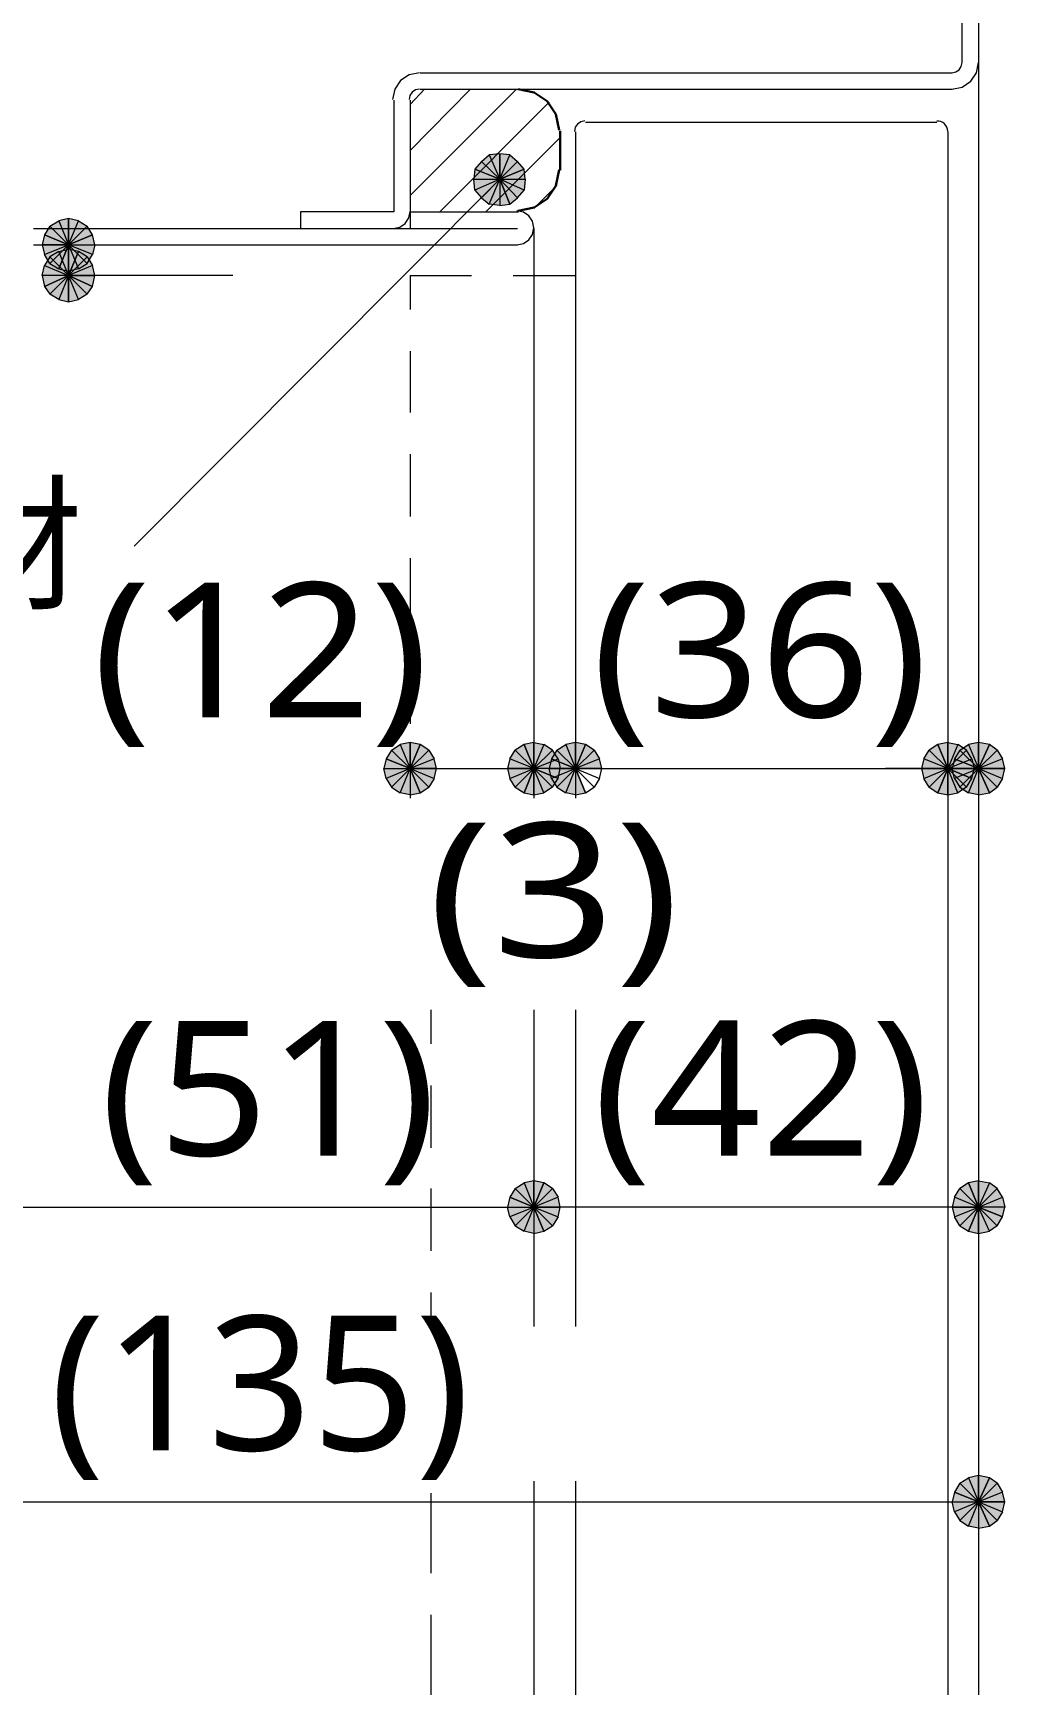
# Model space of a CAD drawing. Header units: millimetres. Extents: x 0 to 420, y 0 to 297.
# Drawn here: x 142.19 to 160.97, y 99.27 to 131.36 of the extents above; entities that cross this region are included whole.
import ezdxf
from ezdxf.enums import TextEntityAlignment as Align

# ---------------------------------------------------------------- set-up
doc = ezdxf.new("R2010")
doc.units = ezdxf.units.MM
doc.styles.add('kst32b', font='NotoSansJP-Variable.ttf')

msp = doc.modelspace()

# ---------------------------------------------------------------- hatches: boundary and pattern name
h = msp.add_hatch(color=7)
h.paths.add_polyline_path([(151.215, 129.032), (151.003, 129.011), (151.215, 128.545), (151.215, 129.032)])
h.paths.add_polyline_path([(151.003, 129.011), (151.215, 128.545), (150.855, 128.884), (151.003, 129.011)])
h.paths.add_polyline_path([(151.215, 128.545), (150.855, 128.884), (150.728, 128.736), (151.215, 128.545)])
h = msp.add_hatch(color=7)
h.paths.add_polyline_path([(151.68, 128.736), (151.553, 128.884), (151.215, 128.545), (151.68, 128.736)])
h.paths.add_polyline_path([(151.553, 128.884), (151.215, 128.545), (151.405, 129.011), (151.553, 128.884)])
h.paths.add_polyline_path([(151.215, 128.545), (151.405, 129.011), (151.215, 129.032), (151.215, 128.545)])
h = msp.add_hatch(color=7)
h.paths.add_polyline_path([(150.728, 128.736), (150.707, 128.545), (151.215, 128.545), (150.728, 128.736)])
h.paths.add_polyline_path([(150.707, 128.545), (151.215, 128.545), (150.728, 128.333), (150.707, 128.545)])
h.paths.add_polyline_path([(151.215, 128.545), (150.728, 128.333), (150.855, 128.185), (151.215, 128.545)])
h = msp.add_hatch(color=7)
h.paths.add_polyline_path([(151.553, 128.185), (151.68, 128.333), (151.215, 128.545), (151.553, 128.185)])
h.paths.add_polyline_path([(151.68, 128.333), (151.215, 128.545), (151.702, 128.545), (151.68, 128.333)])
h.paths.add_polyline_path([(151.215, 128.545), (151.702, 128.545), (151.68, 128.736), (151.215, 128.545)])
h = msp.add_hatch(color=7)
h.paths.add_polyline_path([(150.855, 128.185), (151.003, 128.058), (151.215, 128.545), (150.855, 128.185)])
h.paths.add_polyline_path([(151.003, 128.058), (151.215, 128.545), (151.215, 128.037), (151.003, 128.058)])
h.paths.add_polyline_path([(151.215, 128.545), (151.215, 128.037), (151.405, 128.058), (151.215, 128.545)])
for points in [[(151.405, 128.058), (151.553, 128.185), (151.215, 128.545), (151.405, 128.058)], [(142.409, 127.466), (142.367, 127.275), (142.875, 127.275), (142.409, 127.466)], [(143.341, 126.471), (143.383, 126.683), (142.875, 126.683), (143.341, 126.471)], [(149.67, 117.623), (149.479, 117.665), (149.479, 117.158), (149.67, 117.623)], [(152.866, 117.623), (152.675, 117.665), (152.675, 117.158), (152.866, 117.623)], [(152.866, 117.623), (152.675, 117.665), (152.675, 117.158), (152.866, 117.623)], [(160.676, 117.623), (160.465, 117.665), (160.465, 117.158), (160.676, 117.623)], [(151.68, 116.692), (151.871, 116.65), (151.871, 117.158), (151.68, 116.692)], [(151.68, 116.692), (151.871, 116.65), (151.871, 117.158), (151.68, 116.692)], [(159.681, 116.692), (159.872, 116.65), (159.872, 117.158), (159.681, 116.692)], [(159.681, 116.692), (159.872, 116.65), (159.872, 117.158), (159.681, 116.692)], [(152.061, 109.156), (151.871, 109.199), (151.871, 108.691), (152.061, 109.156)], [(160.274, 108.225), (160.465, 108.183), (160.465, 108.691), (160.274, 108.225)], [(160.676, 103.463), (160.465, 103.505), (160.465, 102.997), (160.676, 103.463)]]:
    msp.add_hatch(color=7).paths.add_polyline_path(points)
h = msp.add_hatch(color=7)
h.paths.add_polyline_path([(142.875, 127.783), (142.685, 127.741), (142.875, 127.275), (142.875, 127.783)])
h.paths.add_polyline_path([(142.685, 127.741), (142.875, 127.275), (142.515, 127.635), (142.685, 127.741)])
h.paths.add_polyline_path([(142.875, 127.275), (142.515, 127.635), (142.409, 127.466), (142.875, 127.275)])
h = msp.add_hatch(color=7)
h.paths.add_polyline_path([(143.341, 127.466), (143.235, 127.635), (142.875, 127.275), (143.341, 127.466)])
h.paths.add_polyline_path([(143.235, 127.635), (142.875, 127.275), (143.066, 127.741), (143.235, 127.635)])
h.paths.add_polyline_path([(142.875, 127.275), (143.066, 127.741), (142.875, 127.783), (142.875, 127.275)])
h = msp.add_hatch(color=7)
h.paths.add_polyline_path([(143.235, 126.915), (143.341, 127.085), (142.875, 127.275), (143.235, 126.915)])
h.paths.add_polyline_path([(143.341, 127.085), (142.875, 127.275), (143.383, 127.275), (143.341, 127.085)])
h.paths.add_polyline_path([(142.875, 127.275), (143.383, 127.275), (143.341, 127.466), (142.875, 127.275)])
h = msp.add_hatch(color=7)
h.paths.add_polyline_path([(142.367, 127.275), (142.409, 127.085), (142.875, 127.275), (142.367, 127.275)])
h.paths.add_polyline_path([(142.409, 127.085), (142.875, 127.275), (142.515, 126.915), (142.409, 127.085)])
h.paths.add_polyline_path([(142.875, 127.275), (142.515, 126.915), (142.685, 126.809), (142.875, 127.275)])
h = msp.add_hatch(color=7)
h.paths.add_polyline_path([(143.066, 127.148), (142.875, 127.19), (142.875, 126.683), (143.066, 127.148)])
h.paths.add_polyline_path([(142.875, 127.19), (142.875, 126.683), (142.685, 127.148), (142.875, 127.19)])
h.paths.add_polyline_path([(142.875, 126.683), (142.685, 127.148), (142.515, 127.042), (142.875, 126.683)])
h = msp.add_hatch(color=7)
h.paths.add_polyline_path([(142.685, 126.809), (142.875, 126.767), (142.875, 127.275), (142.685, 126.809)])
h.paths.add_polyline_path([(142.875, 126.767), (142.875, 127.275), (143.066, 126.809), (142.875, 126.767)])
h.paths.add_polyline_path([(142.875, 127.275), (143.066, 126.809), (143.235, 126.915), (142.875, 127.275)])
h = msp.add_hatch(color=7)
h.paths.add_polyline_path([(143.383, 126.683), (143.341, 126.873), (142.875, 126.683), (143.383, 126.683)])
h.paths.add_polyline_path([(143.341, 126.873), (142.875, 126.683), (143.235, 127.042), (143.341, 126.873)])
h.paths.add_polyline_path([(142.875, 126.683), (143.235, 127.042), (143.066, 127.148), (142.875, 126.683)])
h = msp.add_hatch(color=7)
h.paths.add_polyline_path([(142.515, 127.042), (142.409, 126.873), (142.875, 126.683), (142.515, 127.042)])
h.paths.add_polyline_path([(142.409, 126.873), (142.875, 126.683), (142.367, 126.683), (142.409, 126.873)])
h.paths.add_polyline_path([(142.875, 126.683), (142.367, 126.683), (142.409, 126.471), (142.875, 126.683)])
h = msp.add_hatch(color=7)
h.paths.add_polyline_path([(142.409, 126.471), (142.515, 126.323), (142.875, 126.683), (142.409, 126.471)])
h.paths.add_polyline_path([(142.515, 126.323), (142.875, 126.683), (142.685, 126.217), (142.515, 126.323)])
h.paths.add_polyline_path([(142.875, 126.683), (142.685, 126.217), (142.875, 126.175), (142.875, 126.683)])
h = msp.add_hatch(color=7)
h.paths.add_polyline_path([(142.875, 126.175), (143.066, 126.217), (142.875, 126.683), (142.875, 126.175)])
h.paths.add_polyline_path([(143.066, 126.217), (142.875, 126.683), (143.235, 126.323), (143.066, 126.217)])
h.paths.add_polyline_path([(142.875, 126.683), (143.235, 126.323), (143.341, 126.471), (142.875, 126.683)])
h = msp.add_hatch(color=7)
h.paths.add_polyline_path([(149.479, 117.665), (149.288, 117.623), (149.479, 117.158), (149.479, 117.665)])
h.paths.add_polyline_path([(149.288, 117.623), (149.479, 117.158), (149.119, 117.517), (149.288, 117.623)])
h.paths.add_polyline_path([(149.479, 117.158), (149.119, 117.517), (149.013, 117.348), (149.479, 117.158)])
h = msp.add_hatch(color=7)
h.paths.add_polyline_path([(149.987, 117.158), (149.945, 117.348), (149.479, 117.158), (149.987, 117.158)])
h.paths.add_polyline_path([(149.945, 117.348), (149.479, 117.158), (149.839, 117.517), (149.945, 117.348)])
h.paths.add_polyline_path([(149.479, 117.158), (149.839, 117.517), (149.67, 117.623), (149.479, 117.158)])
h = msp.add_hatch(color=7)
h.paths.add_polyline_path([(151.68, 117.623), (151.511, 117.517), (151.871, 117.158), (151.68, 117.623)])
h.paths.add_polyline_path([(151.511, 117.517), (151.871, 117.158), (151.405, 117.348), (151.511, 117.517)])
h.paths.add_polyline_path([(151.871, 117.158), (151.405, 117.348), (151.363, 117.158), (151.871, 117.158)])
h = msp.add_hatch(color=7)
h.paths.add_polyline_path([(151.68, 117.623), (151.511, 117.517), (151.871, 117.158), (151.68, 117.623)])
h.paths.add_polyline_path([(151.511, 117.517), (151.871, 117.158), (151.405, 117.348), (151.511, 117.517)])
h.paths.add_polyline_path([(151.871, 117.158), (151.405, 117.348), (151.363, 117.158), (151.871, 117.158)])
h = msp.add_hatch(color=7)
h.paths.add_polyline_path([(152.231, 117.517), (152.061, 117.623), (151.871, 117.158), (152.231, 117.517)])
h.paths.add_polyline_path([(152.061, 117.623), (151.871, 117.158), (151.871, 117.665), (152.061, 117.623)])
h.paths.add_polyline_path([(151.871, 117.158), (151.871, 117.665), (151.68, 117.623), (151.871, 117.158)])
h = msp.add_hatch(color=7)
h.paths.add_polyline_path([(152.231, 117.517), (152.061, 117.623), (151.871, 117.158), (152.231, 117.517)])
h.paths.add_polyline_path([(152.061, 117.623), (151.871, 117.158), (151.871, 117.665), (152.061, 117.623)])
h.paths.add_polyline_path([(151.871, 117.158), (151.871, 117.665), (151.68, 117.623), (151.871, 117.158)])
h = msp.add_hatch(color=7)
h.paths.add_polyline_path([(152.337, 116.967), (152.379, 117.158), (151.871, 117.158), (152.337, 116.967)])
h.paths.add_polyline_path([(152.379, 117.158), (151.871, 117.158), (152.337, 117.348), (152.379, 117.158)])
h.paths.add_polyline_path([(151.871, 117.158), (152.337, 117.348), (152.231, 117.517), (151.871, 117.158)])
h = msp.add_hatch(color=7)
h.paths.add_polyline_path([(152.337, 116.967), (152.379, 117.158), (151.871, 117.158), (152.337, 116.967)])
h.paths.add_polyline_path([(152.379, 117.158), (151.871, 117.158), (152.337, 117.348), (152.379, 117.158)])
h.paths.add_polyline_path([(151.871, 117.158), (152.337, 117.348), (152.231, 117.517), (151.871, 117.158)])
h = msp.add_hatch(color=7)
h.paths.add_polyline_path([(152.675, 117.665), (152.485, 117.623), (152.675, 117.158), (152.675, 117.665)])
h.paths.add_polyline_path([(152.485, 117.623), (152.675, 117.158), (152.315, 117.517), (152.485, 117.623)])
h.paths.add_polyline_path([(152.675, 117.158), (152.315, 117.517), (152.21, 117.348), (152.675, 117.158)])
h = msp.add_hatch(color=7)
h.paths.add_polyline_path([(152.675, 117.665), (152.485, 117.623), (152.675, 117.158), (152.675, 117.665)])
h.paths.add_polyline_path([(152.485, 117.623), (152.675, 117.158), (152.315, 117.517), (152.485, 117.623)])
h.paths.add_polyline_path([(152.675, 117.158), (152.315, 117.517), (152.21, 117.348), (152.675, 117.158)])
h = msp.add_hatch(color=7)
h.paths.add_polyline_path([(153.183, 117.158), (153.141, 117.348), (152.675, 117.158), (153.183, 117.158)])
h.paths.add_polyline_path([(153.141, 117.348), (152.675, 117.158), (153.035, 117.517), (153.141, 117.348)])
h.paths.add_polyline_path([(152.675, 117.158), (153.035, 117.517), (152.866, 117.623), (152.675, 117.158)])
h = msp.add_hatch(color=7)
h.paths.add_polyline_path([(153.183, 117.158), (153.141, 117.348), (152.675, 117.158), (153.183, 117.158)])
h.paths.add_polyline_path([(153.141, 117.348), (152.675, 117.158), (153.035, 117.517), (153.141, 117.348)])
h.paths.add_polyline_path([(152.675, 117.158), (153.035, 117.517), (152.866, 117.623), (152.675, 117.158)])
h = msp.add_hatch(color=7)
h.paths.add_polyline_path([(159.681, 117.623), (159.512, 117.517), (159.872, 117.158), (159.681, 117.623)])
h.paths.add_polyline_path([(159.512, 117.517), (159.872, 117.158), (159.406, 117.348), (159.512, 117.517)])
h.paths.add_polyline_path([(159.872, 117.158), (159.406, 117.348), (159.364, 117.158), (159.872, 117.158)])
h = msp.add_hatch(color=7)
h.paths.add_polyline_path([(159.681, 117.623), (159.512, 117.517), (159.872, 117.158), (159.681, 117.623)])
h.paths.add_polyline_path([(159.512, 117.517), (159.872, 117.158), (159.406, 117.348), (159.512, 117.517)])
h.paths.add_polyline_path([(159.872, 117.158), (159.406, 117.348), (159.364, 117.158), (159.872, 117.158)])
h = msp.add_hatch(color=7)
h.paths.add_polyline_path([(160.232, 117.517), (160.062, 117.623), (159.872, 117.158), (160.232, 117.517)])
h.paths.add_polyline_path([(160.062, 117.623), (159.872, 117.158), (159.872, 117.665), (160.062, 117.623)])
h.paths.add_polyline_path([(159.872, 117.158), (159.872, 117.665), (159.681, 117.623), (159.872, 117.158)])
h = msp.add_hatch(color=7)
h.paths.add_polyline_path([(160.232, 117.517), (160.062, 117.623), (159.872, 117.158), (160.232, 117.517)])
h.paths.add_polyline_path([(160.062, 117.623), (159.872, 117.158), (159.872, 117.665), (160.062, 117.623)])
h.paths.add_polyline_path([(159.872, 117.158), (159.872, 117.665), (159.681, 117.623), (159.872, 117.158)])
h = msp.add_hatch(color=7)
h.paths.add_polyline_path([(160.337, 116.967), (160.38, 117.158), (159.872, 117.158), (160.337, 116.967)])
h.paths.add_polyline_path([(160.38, 117.158), (159.872, 117.158), (160.337, 117.348), (160.38, 117.158)])
h.paths.add_polyline_path([(159.872, 117.158), (160.337, 117.348), (160.232, 117.517), (159.872, 117.158)])
h = msp.add_hatch(color=7)
h.paths.add_polyline_path([(160.337, 116.967), (160.38, 117.158), (159.872, 117.158), (160.337, 116.967)])
h.paths.add_polyline_path([(160.38, 117.158), (159.872, 117.158), (160.337, 117.348), (160.38, 117.158)])
h.paths.add_polyline_path([(159.872, 117.158), (160.337, 117.348), (160.232, 117.517), (159.872, 117.158)])
h = msp.add_hatch(color=7)
h.paths.add_polyline_path([(160.465, 117.665), (160.274, 117.623), (160.465, 117.158), (160.465, 117.665)])
h.paths.add_polyline_path([(160.274, 117.623), (160.465, 117.158), (160.105, 117.517), (160.274, 117.623)])
h.paths.add_polyline_path([(160.465, 117.158), (160.105, 117.517), (159.999, 117.348), (160.465, 117.158)])
h = msp.add_hatch(color=7)
h.paths.add_polyline_path([(160.972, 117.158), (160.93, 117.348), (160.465, 117.158), (160.972, 117.158)])
h.paths.add_polyline_path([(160.93, 117.348), (160.465, 117.158), (160.824, 117.517), (160.93, 117.348)])
h.paths.add_polyline_path([(160.465, 117.158), (160.824, 117.517), (160.676, 117.623), (160.465, 117.158)])
h = msp.add_hatch(color=7)
h.paths.add_polyline_path([(149.013, 117.348), (148.971, 117.158), (149.479, 117.158), (149.013, 117.348)])
h.paths.add_polyline_path([(148.971, 117.158), (149.479, 117.158), (149.013, 116.967), (148.971, 117.158)])
h.paths.add_polyline_path([(149.479, 117.158), (149.013, 116.967), (149.119, 116.798), (149.479, 117.158)])
h = msp.add_hatch(color=7)
h.paths.add_polyline_path([(149.119, 116.798), (149.288, 116.692), (149.479, 117.158), (149.119, 116.798)])
h.paths.add_polyline_path([(149.288, 116.692), (149.479, 117.158), (149.479, 116.65), (149.288, 116.692)])
h.paths.add_polyline_path([(149.479, 117.158), (149.479, 116.65), (149.67, 116.692), (149.479, 117.158)])
h = msp.add_hatch(color=7)
h.paths.add_polyline_path([(149.67, 116.692), (149.839, 116.798), (149.479, 117.158), (149.67, 116.692)])
h.paths.add_polyline_path([(149.839, 116.798), (149.479, 117.158), (149.945, 116.967), (149.839, 116.798)])
h.paths.add_polyline_path([(149.479, 117.158), (149.945, 116.967), (149.987, 117.158), (149.479, 117.158)])
h = msp.add_hatch(color=7)
h.paths.add_polyline_path([(151.363, 117.158), (151.405, 116.967), (151.871, 117.158), (151.363, 117.158)])
h.paths.add_polyline_path([(151.405, 116.967), (151.871, 117.158), (151.511, 116.798), (151.405, 116.967)])
h.paths.add_polyline_path([(151.871, 117.158), (151.511, 116.798), (151.68, 116.692), (151.871, 117.158)])
h = msp.add_hatch(color=7)
h.paths.add_polyline_path([(151.363, 117.158), (151.405, 116.967), (151.871, 117.158), (151.363, 117.158)])
h.paths.add_polyline_path([(151.405, 116.967), (151.871, 117.158), (151.511, 116.798), (151.405, 116.967)])
h.paths.add_polyline_path([(151.871, 117.158), (151.511, 116.798), (151.68, 116.692), (151.871, 117.158)])
h = msp.add_hatch(color=7)
h.paths.add_polyline_path([(151.871, 116.65), (152.061, 116.692), (151.871, 117.158), (151.871, 116.65)])
h.paths.add_polyline_path([(152.061, 116.692), (151.871, 117.158), (152.231, 116.798), (152.061, 116.692)])
h.paths.add_polyline_path([(151.871, 117.158), (152.231, 116.798), (152.337, 116.967), (151.871, 117.158)])
h = msp.add_hatch(color=7)
h.paths.add_polyline_path([(151.871, 116.65), (152.061, 116.692), (151.871, 117.158), (151.871, 116.65)])
h.paths.add_polyline_path([(152.061, 116.692), (151.871, 117.158), (152.231, 116.798), (152.061, 116.692)])
h.paths.add_polyline_path([(151.871, 117.158), (152.231, 116.798), (152.337, 116.967), (151.871, 117.158)])
h = msp.add_hatch(color=7)
h.paths.add_polyline_path([(152.21, 117.348), (152.167, 117.158), (152.675, 117.158), (152.21, 117.348)])
h.paths.add_polyline_path([(152.167, 117.158), (152.675, 117.158), (152.21, 116.967), (152.167, 117.158)])
h.paths.add_polyline_path([(152.675, 117.158), (152.21, 116.967), (152.315, 116.798), (152.675, 117.158)])
h = msp.add_hatch(color=7)
h.paths.add_polyline_path([(152.21, 117.348), (152.167, 117.158), (152.675, 117.158), (152.21, 117.348)])
h.paths.add_polyline_path([(152.167, 117.158), (152.675, 117.158), (152.21, 116.967), (152.167, 117.158)])
h.paths.add_polyline_path([(152.675, 117.158), (152.21, 116.967), (152.315, 116.798), (152.675, 117.158)])
h = msp.add_hatch(color=7)
h.paths.add_polyline_path([(152.315, 116.798), (152.485, 116.692), (152.675, 117.158), (152.315, 116.798)])
h.paths.add_polyline_path([(152.485, 116.692), (152.675, 117.158), (152.675, 116.65), (152.485, 116.692)])
h.paths.add_polyline_path([(152.675, 117.158), (152.675, 116.65), (152.866, 116.692), (152.675, 117.158)])
h = msp.add_hatch(color=7)
h.paths.add_polyline_path([(152.315, 116.798), (152.485, 116.692), (152.675, 117.158), (152.315, 116.798)])
h.paths.add_polyline_path([(152.485, 116.692), (152.675, 117.158), (152.675, 116.65), (152.485, 116.692)])
h.paths.add_polyline_path([(152.675, 117.158), (152.675, 116.65), (152.866, 116.692), (152.675, 117.158)])
h = msp.add_hatch(color=7)
h.paths.add_polyline_path([(152.866, 116.692), (153.035, 116.798), (152.675, 117.158), (152.866, 116.692)])
h.paths.add_polyline_path([(153.035, 116.798), (152.675, 117.158), (153.141, 116.967), (153.035, 116.798)])
h.paths.add_polyline_path([(152.675, 117.158), (153.141, 116.967), (153.183, 117.158), (152.675, 117.158)])
h = msp.add_hatch(color=7)
h.paths.add_polyline_path([(152.866, 116.692), (153.035, 116.798), (152.675, 117.158), (152.866, 116.692)])
h.paths.add_polyline_path([(153.035, 116.798), (152.675, 117.158), (153.141, 116.967), (153.035, 116.798)])
h.paths.add_polyline_path([(152.675, 117.158), (153.141, 116.967), (153.183, 117.158), (152.675, 117.158)])
h = msp.add_hatch(color=7)
h.paths.add_polyline_path([(159.364, 117.158), (159.406, 116.967), (159.872, 117.158), (159.364, 117.158)])
h.paths.add_polyline_path([(159.406, 116.967), (159.872, 117.158), (159.512, 116.798), (159.406, 116.967)])
h.paths.add_polyline_path([(159.872, 117.158), (159.512, 116.798), (159.681, 116.692), (159.872, 117.158)])
h = msp.add_hatch(color=7)
h.paths.add_polyline_path([(159.364, 117.158), (159.406, 116.967), (159.872, 117.158), (159.364, 117.158)])
h.paths.add_polyline_path([(159.406, 116.967), (159.872, 117.158), (159.512, 116.798), (159.406, 116.967)])
h.paths.add_polyline_path([(159.872, 117.158), (159.512, 116.798), (159.681, 116.692), (159.872, 117.158)])
h = msp.add_hatch(color=7)
h.paths.add_polyline_path([(159.872, 116.65), (160.062, 116.692), (159.872, 117.158), (159.872, 116.65)])
h.paths.add_polyline_path([(160.062, 116.692), (159.872, 117.158), (160.232, 116.798), (160.062, 116.692)])
h.paths.add_polyline_path([(159.872, 117.158), (160.232, 116.798), (160.337, 116.967), (159.872, 117.158)])
h = msp.add_hatch(color=7)
h.paths.add_polyline_path([(159.872, 116.65), (160.062, 116.692), (159.872, 117.158), (159.872, 116.65)])
h.paths.add_polyline_path([(160.062, 116.692), (159.872, 117.158), (160.232, 116.798), (160.062, 116.692)])
h.paths.add_polyline_path([(159.872, 117.158), (160.232, 116.798), (160.337, 116.967), (159.872, 117.158)])
h = msp.add_hatch(color=7)
h.paths.add_polyline_path([(159.999, 117.348), (159.957, 117.158), (160.465, 117.158), (159.999, 117.348)])
h.paths.add_polyline_path([(159.957, 117.158), (160.465, 117.158), (159.999, 116.967), (159.957, 117.158)])
h.paths.add_polyline_path([(160.465, 117.158), (159.999, 116.967), (160.105, 116.798), (160.465, 117.158)])
h = msp.add_hatch(color=7)
h.paths.add_polyline_path([(160.105, 116.798), (160.274, 116.692), (160.465, 117.158), (160.105, 116.798)])
h.paths.add_polyline_path([(160.274, 116.692), (160.465, 117.158), (160.465, 116.65), (160.274, 116.692)])
h.paths.add_polyline_path([(160.465, 117.158), (160.465, 116.65), (160.676, 116.692), (160.465, 117.158)])
h = msp.add_hatch(color=7)
h.paths.add_polyline_path([(160.676, 116.692), (160.824, 116.798), (160.465, 117.158), (160.676, 116.692)])
h.paths.add_polyline_path([(160.824, 116.798), (160.465, 117.158), (160.93, 116.967), (160.824, 116.798)])
h.paths.add_polyline_path([(160.465, 117.158), (160.93, 116.967), (160.972, 117.158), (160.465, 117.158)])
h = msp.add_hatch(color=7)
h.paths.add_polyline_path([(151.871, 109.199), (151.68, 109.156), (151.871, 108.691), (151.871, 109.199)])
h.paths.add_polyline_path([(151.68, 109.156), (151.871, 108.691), (151.511, 109.051), (151.68, 109.156)])
h.paths.add_polyline_path([(151.871, 108.691), (151.511, 109.051), (151.405, 108.881), (151.871, 108.691)])
h = msp.add_hatch(color=7)
h.paths.add_polyline_path([(152.379, 108.691), (152.337, 108.881), (151.871, 108.691), (152.379, 108.691)])
h.paths.add_polyline_path([(152.337, 108.881), (151.871, 108.691), (152.231, 109.051), (152.337, 108.881)])
h.paths.add_polyline_path([(151.871, 108.691), (152.231, 109.051), (152.061, 109.156), (151.871, 108.691)])
h = msp.add_hatch(color=7)
h.paths.add_polyline_path([(160.274, 109.156), (160.105, 109.051), (160.465, 108.691), (160.274, 109.156)])
h.paths.add_polyline_path([(160.105, 109.051), (160.465, 108.691), (159.999, 108.881), (160.105, 109.051)])
h.paths.add_polyline_path([(160.465, 108.691), (159.999, 108.881), (159.957, 108.691), (160.465, 108.691)])
h = msp.add_hatch(color=7)
h.paths.add_polyline_path([(160.824, 109.051), (160.676, 109.156), (160.465, 108.691), (160.824, 109.051)])
h.paths.add_polyline_path([(160.676, 109.156), (160.465, 108.691), (160.465, 109.199), (160.676, 109.156)])
h.paths.add_polyline_path([(160.465, 108.691), (160.465, 109.199), (160.274, 109.156), (160.465, 108.691)])
h = msp.add_hatch(color=7)
h.paths.add_polyline_path([(151.405, 108.881), (151.363, 108.691), (151.871, 108.691), (151.405, 108.881)])
h.paths.add_polyline_path([(151.363, 108.691), (151.871, 108.691), (151.405, 108.5), (151.363, 108.691)])
h.paths.add_polyline_path([(151.871, 108.691), (151.405, 108.5), (151.511, 108.331), (151.871, 108.691)])
h = msp.add_hatch(color=7)
h.paths.add_polyline_path([(160.93, 108.5), (160.972, 108.691), (160.465, 108.691), (160.93, 108.5)])
h.paths.add_polyline_path([(160.972, 108.691), (160.465, 108.691), (160.93, 108.881), (160.972, 108.691)])
h.paths.add_polyline_path([(160.465, 108.691), (160.93, 108.881), (160.824, 109.051), (160.465, 108.691)])
h = msp.add_hatch(color=7)
h.paths.add_polyline_path([(151.511, 108.331), (151.68, 108.225), (151.871, 108.691), (151.511, 108.331)])
h.paths.add_polyline_path([(151.68, 108.225), (151.871, 108.691), (151.871, 108.183), (151.68, 108.225)])
h.paths.add_polyline_path([(151.871, 108.691), (151.871, 108.183), (152.061, 108.225), (151.871, 108.691)])
h = msp.add_hatch(color=7)
h.paths.add_polyline_path([(152.061, 108.225), (152.231, 108.331), (151.871, 108.691), (152.061, 108.225)])
h.paths.add_polyline_path([(152.231, 108.331), (151.871, 108.691), (152.337, 108.5), (152.231, 108.331)])
h.paths.add_polyline_path([(151.871, 108.691), (152.337, 108.5), (152.379, 108.691), (151.871, 108.691)])
h = msp.add_hatch(color=7)
h.paths.add_polyline_path([(159.957, 108.691), (159.999, 108.5), (160.465, 108.691), (159.957, 108.691)])
h.paths.add_polyline_path([(159.999, 108.5), (160.465, 108.691), (160.105, 108.331), (159.999, 108.5)])
h.paths.add_polyline_path([(160.465, 108.691), (160.105, 108.331), (160.274, 108.225), (160.465, 108.691)])
h = msp.add_hatch(color=7)
h.paths.add_polyline_path([(160.465, 108.183), (160.676, 108.225), (160.465, 108.691), (160.465, 108.183)])
h.paths.add_polyline_path([(160.676, 108.225), (160.465, 108.691), (160.824, 108.331), (160.676, 108.225)])
h.paths.add_polyline_path([(160.465, 108.691), (160.824, 108.331), (160.93, 108.5), (160.465, 108.691)])
h = msp.add_hatch(color=7)
h.paths.add_polyline_path([(160.465, 103.505), (160.274, 103.463), (160.465, 102.997), (160.465, 103.505)])
h.paths.add_polyline_path([(160.274, 103.463), (160.465, 102.997), (160.105, 103.357), (160.274, 103.463)])
h.paths.add_polyline_path([(160.465, 102.997), (160.105, 103.357), (159.999, 103.187), (160.465, 102.997)])
h = msp.add_hatch(color=7)
h.paths.add_polyline_path([(160.972, 102.997), (160.93, 103.187), (160.465, 102.997), (160.972, 102.997)])
h.paths.add_polyline_path([(160.93, 103.187), (160.465, 102.997), (160.824, 103.357), (160.93, 103.187)])
h.paths.add_polyline_path([(160.465, 102.997), (160.824, 103.357), (160.676, 103.463), (160.465, 102.997)])
h = msp.add_hatch(color=7)
h.paths.add_polyline_path([(159.999, 103.187), (159.957, 102.997), (160.465, 102.997), (159.999, 103.187)])
h.paths.add_polyline_path([(159.957, 102.997), (160.465, 102.997), (159.999, 102.806), (159.957, 102.997)])
h.paths.add_polyline_path([(160.465, 102.997), (159.999, 102.806), (160.105, 102.637), (160.465, 102.997)])
h = msp.add_hatch(color=7)
h.paths.add_polyline_path([(160.105, 102.637), (160.274, 102.531), (160.465, 102.997), (160.105, 102.637)])
h.paths.add_polyline_path([(160.274, 102.531), (160.465, 102.997), (160.465, 102.489), (160.274, 102.531)])
h.paths.add_polyline_path([(160.465, 102.997), (160.465, 102.489), (160.676, 102.531), (160.465, 102.997)])
h = msp.add_hatch(color=7)
h.paths.add_polyline_path([(160.676, 102.531), (160.824, 102.637), (160.465, 102.997), (160.676, 102.531)])
h.paths.add_polyline_path([(160.824, 102.637), (160.465, 102.997), (160.93, 102.806), (160.824, 102.637)])
h.paths.add_polyline_path([(160.465, 102.997), (160.93, 102.806), (160.972, 102.997), (160.465, 102.997)])

# ---------------------------------------------------------------- linework, layer by layer
at = {"lineweight": 13}
for points in [[(160.147, 130.789), (160.147, 134.747)], [(160.465, 134.747), (160.465, 130.789)], [(159.946, 130.598), (160.024, 130.614), (160.088, 130.657), (160.131, 130.721), (160.147, 130.799)], [(159.946, 130.281), (160.148, 130.322), (160.313, 130.433), (160.424, 130.598), (160.465, 130.799)], [(160.465, 130.789), (160.465, 99.272)], [(149.659, 130.598), (149.457, 130.558), (149.292, 130.446), (149.181, 130.282), (149.14, 130.08)], [(149.67, 130.598), (159.957, 130.598)], [(149.162, 130.069), (149.162, 127.91)], [(149.659, 130.281), (149.581, 130.265), (149.517, 130.222), (149.474, 130.158), (149.458, 130.08)], [(149.479, 129.984), (149.754, 130.281)], [(149.479, 129.096), (150.643, 130.281)], [(149.479, 128.228), (151.532, 130.281)], [(149.479, 130.069), (149.479, 127.593)], [(149.67, 130.281), (159.957, 130.281)], [(150.051, 127.91), (152.167, 130.027)], [(152.855, 129.667), (152.777, 129.651), (152.713, 129.608), (152.67, 129.544), (152.654, 129.466)], [(152.866, 129.646), (159.66, 129.646)], [(159.872, 129.466), (159.868, 129.507), (159.855, 129.546), (159.835, 129.582), (159.808, 129.613), (159.775, 129.638), (159.738, 129.656), (159.698, 129.665), (159.656, 129.666)], [(150.94, 127.91), (152.379, 129.35)], [(152.675, 129.455), (152.675, 116.586)], [(159.872, 129.455), (159.872, 99.272)], [(151.215, 128.545), (144.145, 121.454)], [(151.871, 127.974), (152.315, 128.418)], [(149.162, 127.91), (147.362, 127.91), (147.362, 127.593)], [(149.151, 127.593), (149.279, 127.618), (149.383, 127.689), (149.453, 127.793), (149.479, 127.921)], [(149.479, 127.91), (151.575, 127.91)], [(151.543, 127.275), (151.67, 127.301), (151.775, 127.371), (151.845, 127.476), (151.871, 127.603), (151.845, 127.731), (151.775, 127.835), (151.67, 127.906), (151.543, 127.931)], [(142.198, 127.593), (151.553, 127.593)], [(151.871, 127.593), (151.871, 116.586)], [(142.198, 127.275), (151.553, 127.275)], [(142.875, 127.275), (142.875, 126.683)], [(146.05, 126.683), (143.044, 126.683)], [(149.479, 126.683), (149.479, 126.026)], [(149.479, 126.683), (150.664, 126.683)], [(151.469, 126.683), (152.675, 126.683)], [(149.479, 125.222), (149.479, 124.037)], [(149.479, 123.232), (149.479, 122.026)], [(149.479, 121.221), (149.479, 120.036)], [(149.479, 119.232), (149.479, 118.025)], [(149.479, 117.221), (149.479, 116.586)], [(149.479, 117.158), (151.871, 117.158)], [(152.675, 117.158), (151.871, 117.158)], [(152.675, 117.158), (159.872, 117.158)], [(159.343, 117.158), (158.665, 117.158)], [(160.465, 117.158), (159.872, 117.158)], [(149.881, 112.501), (149.881, 111.845)], [(151.871, 112.501), (151.871, 106.384)], [(152.675, 112.501), (152.675, 106.384)], [(149.881, 111.04), (149.881, 109.834)], [(149.881, 109.051), (149.881, 107.844)], [(141.669, 108.691), (151.871, 108.691)], [(160.465, 108.691), (151.871, 108.691)], [(149.881, 107.04), (149.881, 106.384)], [(151.871, 103.399), (151.871, 99.272)], [(152.675, 103.399), (152.675, 99.272)], [(149.881, 103.166), (149.881, 101.621)], [(132.673, 102.997), (160.465, 102.997)], [(149.881, 100.817), (149.881, 99.272)]]:
    msp.add_lwpolyline(points, dxfattribs=at)
at = {"lineweight": 30}
for points in [[(152.358, 129.487), (152.295, 129.796), (152.125, 130.048), (151.873, 130.218), (151.564, 130.281)], [(152.379, 129.476), (152.379, 128.714)], [(151.564, 127.931), (151.873, 127.994), (152.125, 128.164), (152.295, 128.416), (152.358, 128.725)]]:
    msp.add_lwpolyline(points, dxfattribs=at)
at = {"lineweight": 0}
for points in [[(151.003, 129.011), (151.215, 128.545), (150.855, 128.884)], [(151.215, 129.032), (151.003, 129.011), (151.215, 128.545)], [(151.215, 128.545), (151.405, 129.011), (151.215, 129.032)], [(151.553, 128.884), (151.215, 128.545), (151.405, 129.011)], [(150.728, 128.736), (150.707, 128.545), (151.215, 128.545)], [(151.215, 128.545), (150.855, 128.884), (150.728, 128.736)], [(151.68, 128.736), (151.553, 128.884), (151.215, 128.545)], [(151.215, 128.545), (151.702, 128.545), (151.68, 128.736)], [(150.707, 128.545), (151.215, 128.545), (150.728, 128.333)], [(151.215, 128.545), (150.728, 128.333), (150.855, 128.185)], [(150.855, 128.185), (151.003, 128.058), (151.215, 128.545)], [(151.003, 128.058), (151.215, 128.545), (151.215, 128.037)], [(151.553, 128.185), (151.68, 128.333), (151.215, 128.545)], [(151.68, 128.333), (151.215, 128.545), (151.702, 128.545)], [(151.215, 128.545), (151.215, 128.037), (151.405, 128.058)], [(151.405, 128.058), (151.553, 128.185), (151.215, 128.545)], [(142.685, 127.741), (142.875, 127.275), (142.515, 127.635)], [(142.875, 127.783), (142.685, 127.741), (142.875, 127.275)], [(142.875, 127.275), (143.066, 127.741), (142.875, 127.783)], [(143.235, 127.635), (142.875, 127.275), (143.066, 127.741)], [(142.409, 127.466), (142.367, 127.275), (142.875, 127.275)], [(142.875, 127.275), (142.515, 127.635), (142.409, 127.466)], [(143.341, 127.466), (143.235, 127.635), (142.875, 127.275)], [(142.875, 127.275), (143.383, 127.275), (143.341, 127.466)], [(142.367, 127.275), (142.409, 127.085), (142.875, 127.275)], [(142.409, 127.085), (142.875, 127.275), (142.515, 126.915)], [(142.875, 127.275), (142.515, 126.915), (142.685, 126.809)], [(142.875, 126.683), (142.685, 127.148), (142.515, 127.042)], [(142.685, 126.809), (142.875, 126.767), (142.875, 127.275)], [(142.875, 127.19), (142.875, 126.683), (142.685, 127.148)], [(142.875, 126.767), (142.875, 127.275), (143.066, 126.809)], [(142.875, 127.275), (143.066, 126.809), (143.235, 126.915)], [(143.235, 126.915), (143.341, 127.085), (142.875, 127.275)], [(143.341, 127.085), (142.875, 127.275), (143.383, 127.275)], [(143.066, 127.148), (142.875, 127.19), (142.875, 126.683)], [(142.875, 126.683), (143.235, 127.042), (143.066, 127.148)], [(142.409, 126.873), (142.875, 126.683), (142.367, 126.683)], [(142.515, 127.042), (142.409, 126.873), (142.875, 126.683)], [(143.341, 126.873), (142.875, 126.683), (143.235, 127.042)], [(143.383, 126.683), (143.341, 126.873), (142.875, 126.683)], [(142.875, 126.683), (142.367, 126.683), (142.409, 126.471)], [(142.409, 126.471), (142.515, 126.323), (142.875, 126.683)], [(142.515, 126.323), (142.875, 126.683), (142.685, 126.217)], [(142.875, 126.683), (142.685, 126.217), (142.875, 126.175)], [(142.875, 126.175), (143.066, 126.217), (142.875, 126.683)], [(143.066, 126.217), (142.875, 126.683), (143.235, 126.323)], [(142.875, 126.683), (143.235, 126.323), (143.341, 126.471)], [(143.341, 126.471), (143.383, 126.683), (142.875, 126.683)], [(149.479, 117.158), (149.119, 117.517), (149.013, 117.348)], [(149.288, 117.623), (149.479, 117.158), (149.119, 117.517)], [(149.479, 117.665), (149.288, 117.623), (149.479, 117.158)], [(149.67, 117.623), (149.479, 117.665), (149.479, 117.158)], [(149.479, 117.158), (149.839, 117.517), (149.67, 117.623)], [(149.945, 117.348), (149.479, 117.158), (149.839, 117.517)], [(151.511, 117.517), (151.871, 117.158), (151.405, 117.348)], [(151.511, 117.517), (151.871, 117.158), (151.405, 117.348)], [(151.68, 117.623), (151.511, 117.517), (151.871, 117.158)], [(151.68, 117.623), (151.511, 117.517), (151.871, 117.158)], [(151.871, 117.158), (151.871, 117.665), (151.68, 117.623)], [(151.871, 117.158), (151.871, 117.665), (151.68, 117.623)], [(152.061, 117.623), (151.871, 117.158), (151.871, 117.665)], [(152.061, 117.623), (151.871, 117.158), (151.871, 117.665)], [(152.231, 117.517), (152.061, 117.623), (151.871, 117.158)], [(152.231, 117.517), (152.061, 117.623), (151.871, 117.158)], [(151.871, 117.158), (152.337, 117.348), (152.231, 117.517)], [(151.871, 117.158), (152.337, 117.348), (152.231, 117.517)], [(152.675, 117.158), (152.315, 117.517), (152.21, 117.348)], [(152.675, 117.158), (152.315, 117.517), (152.21, 117.348)], [(152.485, 117.623), (152.675, 117.158), (152.315, 117.517)], [(152.485, 117.623), (152.675, 117.158), (152.315, 117.517)], [(152.675, 117.665), (152.485, 117.623), (152.675, 117.158)], [(152.675, 117.665), (152.485, 117.623), (152.675, 117.158)], [(152.866, 117.623), (152.675, 117.665), (152.675, 117.158)], [(152.866, 117.623), (152.675, 117.665), (152.675, 117.158)], [(152.675, 117.158), (153.035, 117.517), (152.866, 117.623)], [(152.675, 117.158), (153.035, 117.517), (152.866, 117.623)], [(153.141, 117.348), (152.675, 117.158), (153.035, 117.517)], [(153.141, 117.348), (152.675, 117.158), (153.035, 117.517)], [(159.512, 117.517), (159.872, 117.158), (159.406, 117.348)], [(159.512, 117.517), (159.872, 117.158), (159.406, 117.348)], [(159.681, 117.623), (159.512, 117.517), (159.872, 117.158)], [(159.681, 117.623), (159.512, 117.517), (159.872, 117.158)], [(159.872, 117.158), (159.872, 117.665), (159.681, 117.623)], [(159.872, 117.158), (159.872, 117.665), (159.681, 117.623)], [(160.062, 117.623), (159.872, 117.158), (159.872, 117.665)], [(160.062, 117.623), (159.872, 117.158), (159.872, 117.665)], [(160.232, 117.517), (160.062, 117.623), (159.872, 117.158)], [(160.232, 117.517), (160.062, 117.623), (159.872, 117.158)], [(159.872, 117.158), (160.337, 117.348), (160.232, 117.517)], [(159.872, 117.158), (160.337, 117.348), (160.232, 117.517)], [(160.465, 117.158), (160.105, 117.517), (159.999, 117.348)], [(160.274, 117.623), (160.465, 117.158), (160.105, 117.517)], [(160.465, 117.665), (160.274, 117.623), (160.465, 117.158)], [(160.676, 117.623), (160.465, 117.665), (160.465, 117.158)], [(160.465, 117.158), (160.824, 117.517), (160.676, 117.623)], [(160.93, 117.348), (160.465, 117.158), (160.824, 117.517)], [(149.013, 117.348), (148.971, 117.158), (149.479, 117.158)], [(148.971, 117.158), (149.479, 117.158), (149.013, 116.967)], [(149.479, 117.158), (149.013, 116.967), (149.119, 116.798)], [(149.119, 116.798), (149.288, 116.692), (149.479, 117.158)], [(149.288, 116.692), (149.479, 117.158), (149.479, 116.65)], [(149.987, 117.158), (149.945, 117.348), (149.479, 117.158)], [(149.479, 117.158), (149.479, 116.65), (149.67, 116.692)], [(149.67, 116.692), (149.839, 116.798), (149.479, 117.158)], [(149.839, 116.798), (149.479, 117.158), (149.945, 116.967)], [(149.479, 117.158), (149.945, 116.967), (149.987, 117.158)], [(151.871, 117.158), (151.405, 117.348), (151.363, 117.158)], [(151.871, 117.158), (151.405, 117.348), (151.363, 117.158)], [(151.363, 117.158), (151.405, 116.967), (151.871, 117.158)], [(151.363, 117.158), (151.405, 116.967), (151.871, 117.158)], [(151.405, 116.967), (151.871, 117.158), (151.511, 116.798)], [(151.405, 116.967), (151.871, 117.158), (151.511, 116.798)], [(151.871, 117.158), (151.511, 116.798), (151.68, 116.692)], [(151.871, 117.158), (151.511, 116.798), (151.68, 116.692)], [(151.68, 116.692), (151.871, 116.65), (151.871, 117.158)], [(151.68, 116.692), (151.871, 116.65), (151.871, 117.158)], [(152.379, 117.158), (151.871, 117.158), (152.337, 117.348)], [(152.379, 117.158), (151.871, 117.158), (152.337, 117.348)], [(151.871, 116.65), (152.061, 116.692), (151.871, 117.158)], [(152.061, 116.692), (151.871, 117.158), (152.231, 116.798)], [(151.871, 117.158), (152.231, 116.798), (152.337, 116.967)], [(152.337, 116.967), (152.379, 117.158), (151.871, 117.158)], [(151.871, 116.65), (152.061, 116.692), (151.871, 117.158)], [(152.061, 116.692), (151.871, 117.158), (152.231, 116.798)], [(151.871, 117.158), (152.231, 116.798), (152.337, 116.967)], [(152.337, 116.967), (152.379, 117.158), (151.871, 117.158)], [(152.21, 117.348), (152.167, 117.158), (152.675, 117.158)], [(152.21, 117.348), (152.167, 117.158), (152.675, 117.158)], [(152.167, 117.158), (152.675, 117.158), (152.21, 116.967)], [(152.167, 117.158), (152.675, 117.158), (152.21, 116.967)], [(152.675, 117.158), (152.21, 116.967), (152.315, 116.798)], [(152.675, 117.158), (152.21, 116.967), (152.315, 116.798)], [(152.315, 116.798), (152.485, 116.692), (152.675, 117.158)], [(152.315, 116.798), (152.485, 116.692), (152.675, 117.158)], [(152.485, 116.692), (152.675, 117.158), (152.675, 116.65)], [(152.485, 116.692), (152.675, 117.158), (152.675, 116.65)], [(153.183, 117.158), (153.141, 117.348), (152.675, 117.158)], [(153.183, 117.158), (153.141, 117.348), (152.675, 117.158)], [(152.675, 117.158), (152.675, 116.65), (152.866, 116.692)], [(152.866, 116.692), (153.035, 116.798), (152.675, 117.158)], [(153.035, 116.798), (152.675, 117.158), (153.141, 116.967)], [(152.675, 117.158), (153.141, 116.967), (153.183, 117.158)], [(152.675, 117.158), (152.675, 116.65), (152.866, 116.692)], [(152.866, 116.692), (153.035, 116.798), (152.675, 117.158)], [(153.035, 116.798), (152.675, 117.158), (153.141, 116.967)], [(152.675, 117.158), (153.141, 116.967), (153.183, 117.158)], [(159.872, 117.158), (159.406, 117.348), (159.364, 117.158)], [(159.872, 117.158), (159.406, 117.348), (159.364, 117.158)], [(159.364, 117.158), (159.406, 116.967), (159.872, 117.158)], [(159.364, 117.158), (159.406, 116.967), (159.872, 117.158)], [(159.406, 116.967), (159.872, 117.158), (159.512, 116.798)], [(159.406, 116.967), (159.872, 117.158), (159.512, 116.798)], [(159.872, 117.158), (159.512, 116.798), (159.681, 116.692)], [(159.872, 117.158), (159.512, 116.798), (159.681, 116.692)], [(159.681, 116.692), (159.872, 116.65), (159.872, 117.158)], [(159.681, 116.692), (159.872, 116.65), (159.872, 117.158)], [(160.38, 117.158), (159.872, 117.158), (160.337, 117.348)], [(160.38, 117.158), (159.872, 117.158), (160.337, 117.348)], [(159.872, 116.65), (160.062, 116.692), (159.872, 117.158)], [(160.062, 116.692), (159.872, 117.158), (160.232, 116.798)], [(159.872, 117.158), (160.232, 116.798), (160.337, 116.967)], [(160.337, 116.967), (160.38, 117.158), (159.872, 117.158)], [(159.872, 116.65), (160.062, 116.692), (159.872, 117.158)], [(160.062, 116.692), (159.872, 117.158), (160.232, 116.798)], [(159.872, 117.158), (160.232, 116.798), (160.337, 116.967)], [(160.337, 116.967), (160.38, 117.158), (159.872, 117.158)], [(159.999, 117.348), (159.957, 117.158), (160.465, 117.158)], [(159.957, 117.158), (160.465, 117.158), (159.999, 116.967)], [(160.465, 117.158), (159.999, 116.967), (160.105, 116.798)], [(160.105, 116.798), (160.274, 116.692), (160.465, 117.158)], [(160.274, 116.692), (160.465, 117.158), (160.465, 116.65)], [(160.972, 117.158), (160.93, 117.348), (160.465, 117.158)], [(160.465, 117.158), (160.465, 116.65), (160.676, 116.692)], [(160.676, 116.692), (160.824, 116.798), (160.465, 117.158)], [(160.824, 116.798), (160.465, 117.158), (160.93, 116.967)], [(160.465, 117.158), (160.93, 116.967), (160.972, 117.158)], [(151.68, 109.156), (151.871, 108.691), (151.511, 109.051)], [(151.871, 109.199), (151.68, 109.156), (151.871, 108.691)], [(152.061, 109.156), (151.871, 109.199), (151.871, 108.691)], [(151.871, 108.691), (152.231, 109.051), (152.061, 109.156)], [(160.274, 109.156), (160.105, 109.051), (160.465, 108.691)], [(160.465, 108.691), (160.465, 109.199), (160.274, 109.156)], [(160.676, 109.156), (160.465, 108.691), (160.465, 109.199)], [(160.824, 109.051), (160.676, 109.156), (160.465, 108.691)], [(151.405, 108.881), (151.363, 108.691), (151.871, 108.691)], [(151.871, 108.691), (151.511, 109.051), (151.405, 108.881)], [(152.337, 108.881), (151.871, 108.691), (152.231, 109.051)], [(152.379, 108.691), (152.337, 108.881), (151.871, 108.691)], [(160.465, 108.691), (159.999, 108.881), (159.957, 108.691)], [(160.105, 109.051), (160.465, 108.691), (159.999, 108.881)], [(160.465, 108.691), (160.93, 108.881), (160.824, 109.051)], [(160.972, 108.691), (160.465, 108.691), (160.93, 108.881)], [(151.363, 108.691), (151.871, 108.691), (151.405, 108.5)], [(151.871, 108.691), (151.405, 108.5), (151.511, 108.331)], [(151.511, 108.331), (151.68, 108.225), (151.871, 108.691)], [(151.68, 108.225), (151.871, 108.691), (151.871, 108.183)], [(151.871, 108.691), (151.871, 108.183), (152.061, 108.225)], [(152.061, 108.225), (152.231, 108.331), (151.871, 108.691)], [(152.231, 108.331), (151.871, 108.691), (152.337, 108.5)], [(151.871, 108.691), (152.337, 108.5), (152.379, 108.691)], [(159.957, 108.691), (159.999, 108.5), (160.465, 108.691)], [(159.999, 108.5), (160.465, 108.691), (160.105, 108.331)], [(160.465, 108.691), (160.105, 108.331), (160.274, 108.225)], [(160.274, 108.225), (160.465, 108.183), (160.465, 108.691)], [(160.465, 108.183), (160.676, 108.225), (160.465, 108.691)], [(160.676, 108.225), (160.465, 108.691), (160.824, 108.331)], [(160.465, 108.691), (160.824, 108.331), (160.93, 108.5)], [(160.93, 108.5), (160.972, 108.691), (160.465, 108.691)], [(160.465, 102.997), (160.105, 103.357), (159.999, 103.187)], [(160.274, 103.463), (160.465, 102.997), (160.105, 103.357)], [(160.465, 103.505), (160.274, 103.463), (160.465, 102.997)], [(160.676, 103.463), (160.465, 103.505), (160.465, 102.997)], [(160.465, 102.997), (160.824, 103.357), (160.676, 103.463)], [(160.93, 103.187), (160.465, 102.997), (160.824, 103.357)], [(159.999, 103.187), (159.957, 102.997), (160.465, 102.997)], [(160.972, 102.997), (160.93, 103.187), (160.465, 102.997)], [(159.957, 102.997), (160.465, 102.997), (159.999, 102.806)], [(160.465, 102.997), (159.999, 102.806), (160.105, 102.637)], [(160.105, 102.637), (160.274, 102.531), (160.465, 102.997)], [(160.274, 102.531), (160.465, 102.997), (160.465, 102.489)], [(160.465, 102.997), (160.465, 102.489), (160.676, 102.531)], [(160.676, 102.531), (160.824, 102.637), (160.465, 102.997)], [(160.824, 102.637), (160.465, 102.997), (160.93, 102.806)], [(160.465, 102.997), (160.93, 102.806), (160.972, 102.997)]]:
    msp.add_lwpolyline(points, close=True, dxfattribs=at)

# ---------------------------------------------------------------- texts
at = {"style": 'kst32b'}
for s, height, p, p2 in [('気密材', 2.0791, (135.34, 120.459), (143.136, 120.459)), ('(12)', 2.5989, (143.341, 118.152), (149.838, 118.152)), ('(36)', 2.5989, (152.993, 118.152), (159.49, 118.152)), ('(3)', 2.5989, (149.818, 113.517), (154.691, 113.517)), ('(42)', 2.5989, (153.014, 109.686), (159.511, 109.686)), ('(51)', 2.5989, (143.489, 109.686), (149.986, 109.686)), ('(135)', 2.5989, (142.515, 103.992), (150.637, 103.992))]:
    msp.add_text(s, height=height, dxfattribs=at).set_placement(p, p2, align=Align.FIT)

doc.saveas('drawing.dxf')
